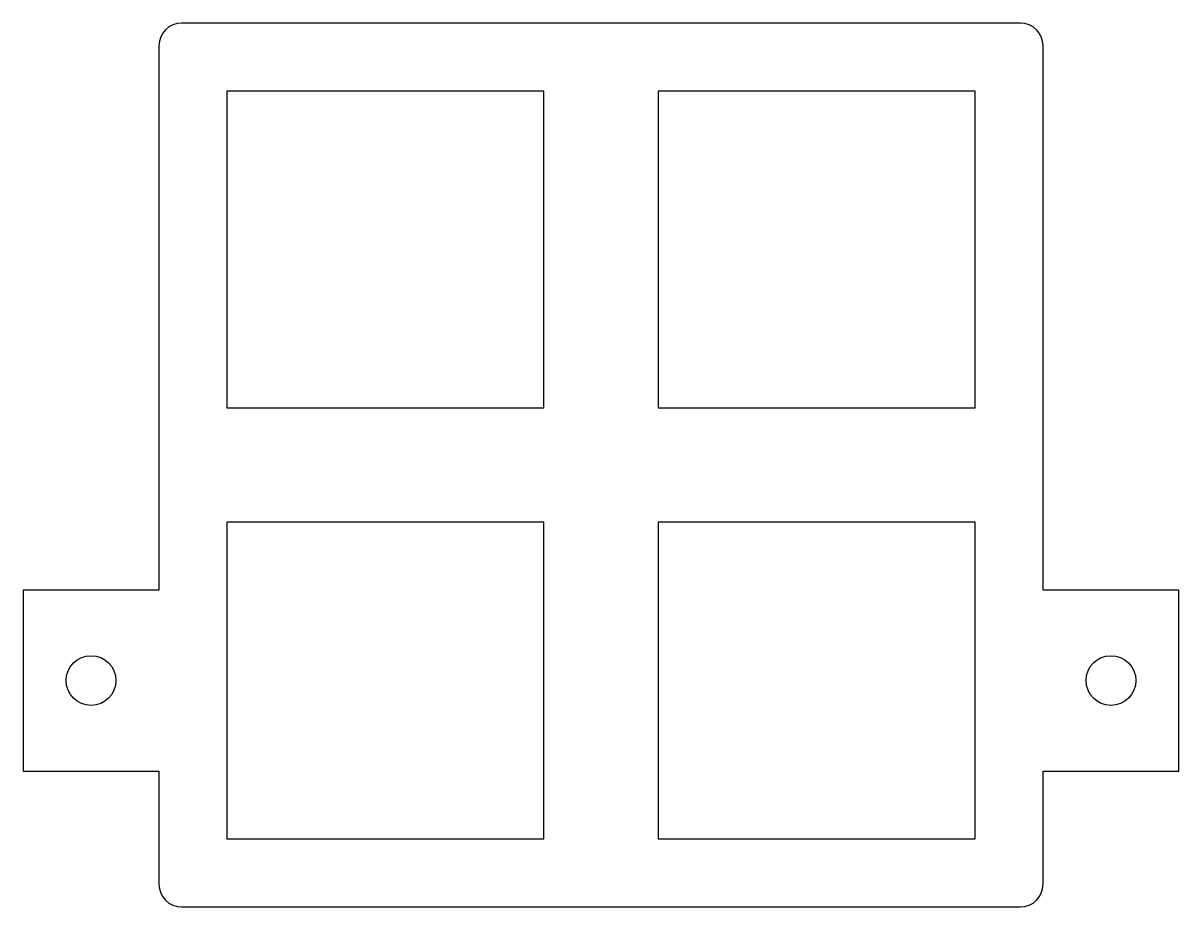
# Model space of a CAD drawing. Header units: millimetres. Extents: x -16 to 35, y -10 to 29.1.
import ezdxf

# ---------------------------------------------------------------- set-up
doc = ezdxf.new("R2010")
doc.units = ezdxf.units.MM

msp = doc.modelspace()

# ---------------------------------------------------------------- linework, layer by layer
for p, q in [((28.05, 29.05), (-9, 29.05)), ((-10, 28.05), (-10, 4)), ((29.05, 4), (29.05, 28.05)), ((7, 26.05), (-7, 26.05)), ((-7, 26.05), (-7, 12.05)), ((7, 12.05), (7, 26.05)), ((26.05, 26.05), (12.05, 26.05)), ((12.05, 26.05), (12.05, 12.05)), ((26.05, 12.05), (26.05, 26.05)), ((-7, 12.05), (7, 12.05)), ((12.05, 12.05), (26.05, 12.05)), ((7, 7), (-7, 7)), ((-7, 7), (-7, -7)), ((7, -7), (7, 7)), ((26.05, 7), (12.05, 7)), ((12.05, 7), (12.05, -7)), ((26.05, -7), (26.05, 7)), ((-10, 4), (-16, 4)), ((-16, 4), (-16, -4)), ((35.05, 4), (29.05, 4)), ((35.05, -4), (35.05, 4)), ((-16, -4), (-10, -4)), ((-10, -4), (-10, -9)), ((29.05, -9), (29.05, -4)), ((29.05, -4), (35.05, -4)), ((-7, -7), (7, -7)), ((12.05, -7), (26.05, -7)), ((-9, -10), (28.05, -10))]:
    msp.add_line(p, q)
for centre in [(-13, 0), (32.05, 0)]:
    msp.add_circle(centre, 1.1)
for centre, start, end in [((-9, 28.05), 90, 180), ((28.05, 28.05), 0, 90), ((-9, -9), 180, 270), ((28.05, -9), 270, 0)]:
    msp.add_arc(centre, 1, start, end)

doc.saveas('drawing.dxf')
